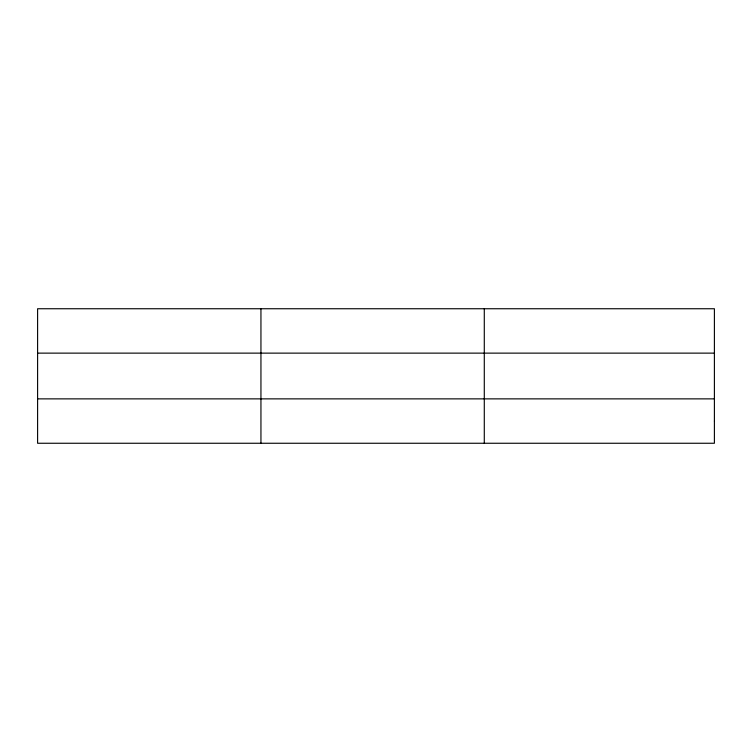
<?xml version="1.0" encoding="UTF-8"?>
<svg xmlns="http://www.w3.org/2000/svg" width="752" height="752" viewBox="0 0 752 752"><rect width="100%" height="100%" fill="white"/><g stroke="black" fill="none" stroke-linecap="round" stroke-linejoin="round"><path stroke-width="1.13" d="M260.944 308.743L260.944 443.257M484.288 308.743L484.288 443.257M37.6 353.13L714.4 353.13M37.6 398.87L714.4 398.87M714.4 421.064L714.4 443.257L37.6 443.257L37.6 308.743L714.4 308.743L714.4 421.064"/></g></svg>
